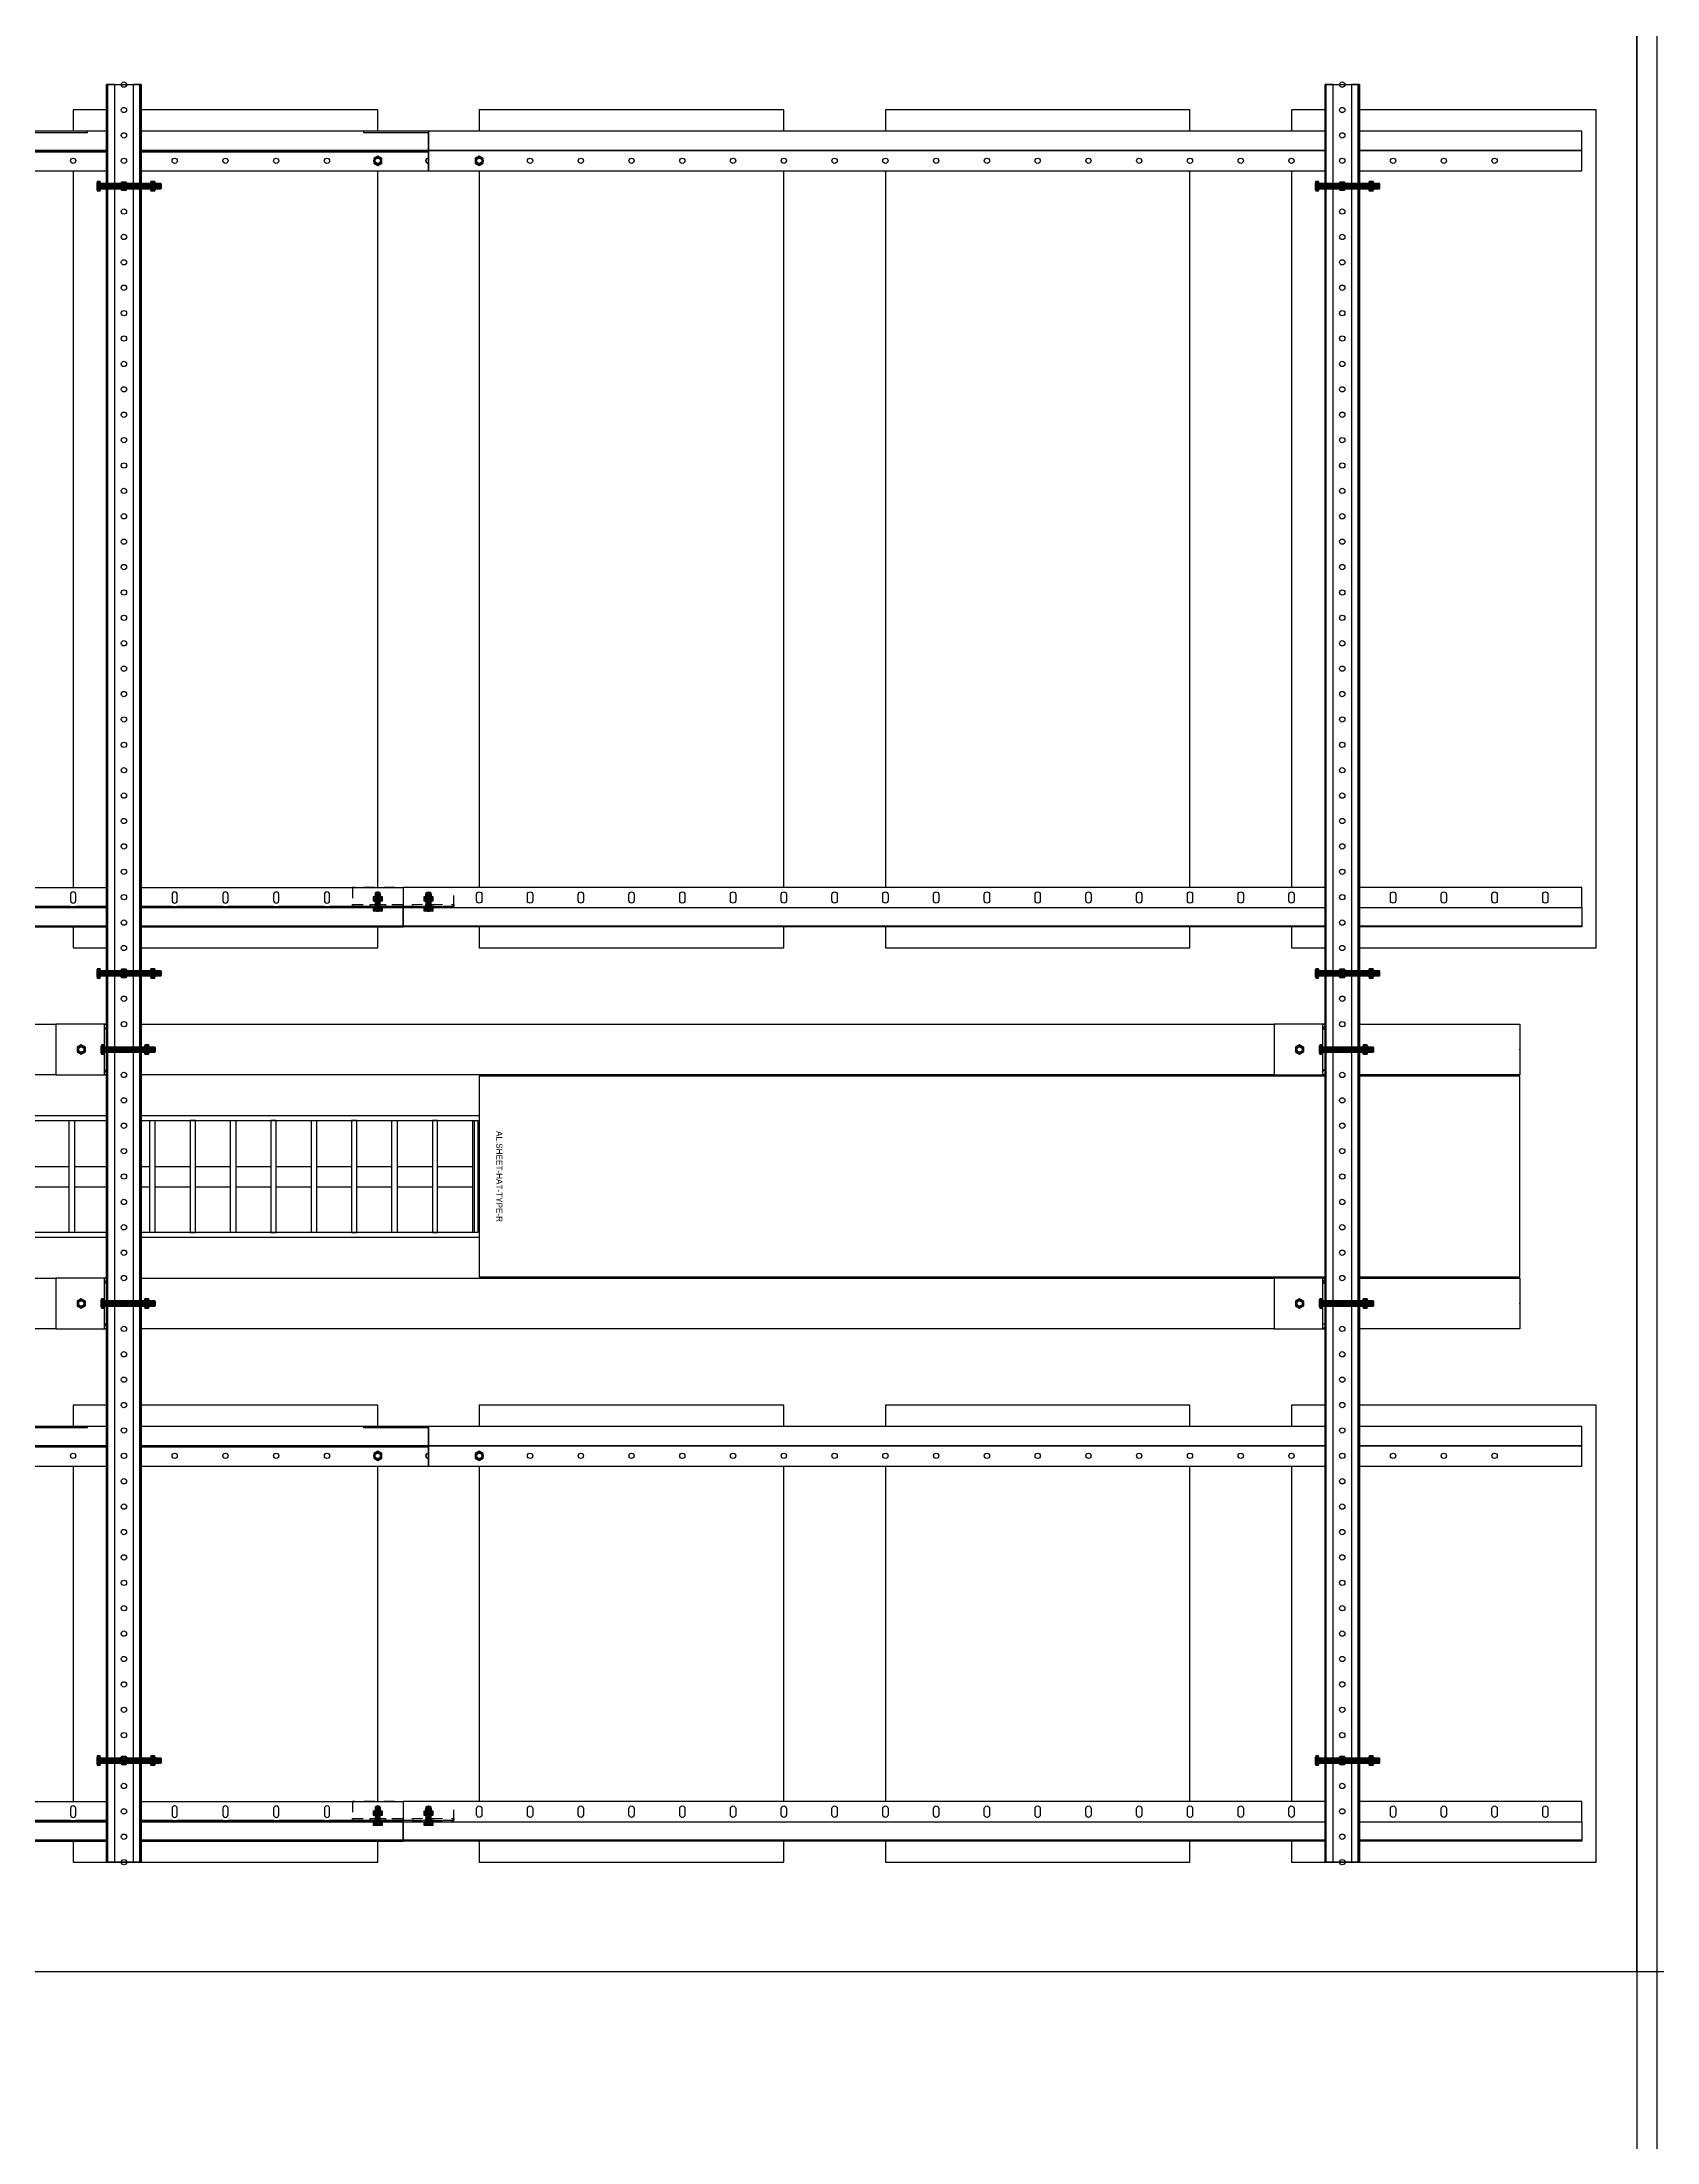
# Model space of a CAD drawing. Header units: millimetres. Extents: x -962357 to -591296, y -223672 to 59420.
# Drawn here: x -786161 to -784570, y -125837 to -123769 of the extents above; entities that cross this region are included whole.
import ezdxf
from ezdxf.enums import TextEntityAlignment as Align

# ---------------------------------------------------------------- set-up
doc = ezdxf.new("R2010")
doc.units = ezdxf.units.MM
doc.linetypes.add('TA_HL_003.00000', pattern=[19.5, 10.65, -8.85])
for name, color, linetype in [('000 - H A T C H', 8, 'Continuous'), ('000 - WIPEOUT', 250, 'Continuous'), ('001 - ASCESSORIES', 251, 'Continuous'), ('A04_TUBE SERIES', 2, 'Continuous'), ('A11_ALU.SOLID SHEET', 2, 'Continuous')]:
    doc.layers.add(name, color=color, linetype=linetype)
pattern_1 = [(110, (-0.5, 0), (-0.939693, -0.34202), []), (110, (-0.2012, 0.6409), (-0.939693, -0.34202), [1.25, -0.25, 0, -0.25])]

# ---------------------------------------------------------------- blocks, each defined once
blk = doc.blocks.new('*U4636')
at = {"layer": 'A11_ALU.SOLID SHEET', "color": 0}
blk.add_lwpolyline([(1025, -98.8), (1025, 98.8), (0, 98.8), (0, -98.8)], close=True, dxfattribs=at)
at = {"layer": 'Defpoints', "color": 250}
blk.add_point((0, 0), dxfattribs=at)
blk.add_text('AL.SHEET-HAT-TYPE-R', height=6, rotation=270, dxfattribs=at).set_placement((15, 0), align=Align.BOTTOM_CENTER)
blk = doc.blocks.new('*U4621')
at = {"color": 1}
blk.add_wipeout([(600, -60), (-600, -60), (-600, 60), (600, 60)], dxfattribs=at).dxf.layer = '000 - WIPEOUT'
at = {"layer": '001 - ASCESSORIES', "color": 0}
blk.add_lwpolyline([(600, -60), (-600, -60), (-600, 60), (600, 60)], close=True, dxfattribs=at)
at = {"layer": '001 - ASCESSORIES'}
for points in [[(-593.5, -55), (-598.5, -55), (-598.5, 55), (-593.5, 55)], [(595, -55), (-595, -55), (-595, 55), (595, 55)], [(-558.8, -55), (-553.8, -55), (-553.8, 55), (-558.8, 55)], [(-514, -55), (-519, -55), (-519, 55), (-514, 55)], [(-479.3, -55), (-474.3, -55), (-474.3, 55), (-479.3, 55)], [(-434.6, -55), (-439.6, -55), (-439.6, 55), (-434.6, 55)], [(-399.8, -55), (-394.8, -55), (-394.8, 55), (-399.8, 55)], [(-355.1, -55), (-360.1, -55), (-360.1, 55), (-355.1, 55)], [(-320.4, -55), (-315.4, -55), (-315.4, 55), (-320.4, 55)], [(-275.6, -55), (-280.6, -55), (-280.6, 55), (-275.6, 55)], [(-240.9, -55), (-235.9, -55), (-235.9, 55), (-240.9, 55)], [(-196.2, -55), (-201.2, -55), (-201.2, 55), (-196.2, 55)], [(-161.4, -55), (-156.4, -55), (-156.4, 55), (-161.4, 55)], [(-116.7, -55), (-121.7, -55), (-121.7, 55), (-116.7, 55)], [(-82, -55), (-77, -55), (-77, 55), (-82, 55)], [(-37.2, -55), (-42.2, -55), (-42.2, 55), (-37.2, 55)], [(-2.5, -55), (2.5, -55), (2.5, 55), (-2.5, 55)], [(42.2, -55), (37.2, -55), (37.2, 55), (42.2, 55)], [(77, -55), (82, -55), (82, 55), (77, 55)], [(121.7, -55), (116.7, -55), (116.7, 55), (121.7, 55)], [(156.4, -55), (161.4, -55), (161.4, 55), (156.4, 55)], [(201.2, -55), (196.2, -55), (196.2, 55), (201.2, 55)], [(235.9, -55), (240.9, -55), (240.9, 55), (235.9, 55)], [(280.6, -55), (275.6, -55), (275.6, 55), (280.6, 55)], [(315.4, -55), (320.4, -55), (320.4, 55), (315.4, 55)], [(360.1, -55), (355.1, -55), (355.1, 55), (360.1, 55)], [(394.8, -55), (399.8, -55), (399.8, 55), (394.8, 55)], [(439.6, -55), (434.6, -55), (434.6, 55), (439.6, 55)], [(474.3, -55), (479.3, -55), (479.3, 55), (474.3, 55)], [(519, -55), (514, -55), (514, 55), (519, 55)], [(553.8, -55), (558.8, -55), (558.8, 55), (553.8, 55)], [(598.5, -55), (593.5, -55), (593.5, 55), (598.5, 55)]]:
    blk.add_lwpolyline(points, close=True, dxfattribs=at)
for points in [[(-593.5, 10), (-558.8, 10)], [(-553.8, 10), (-519, 10)], [(-514, 10), (-479.3, 10)], [(-474.3, 10), (-439.6, 10)], [(-434.6, 10), (-399.8, 10)], [(-394.8, 10), (-360.1, 10)], [(-355.1, 10), (-320.4, 10)], [(-315.4, 10), (-280.6, 10)], [(-275.6, 10), (-240.9, 10)], [(-235.9, 10), (-201.2, 10)], [(-196.2, 10), (-161.4, 10)], [(-156.4, 10), (-121.7, 10)], [(-116.7, 10), (-82, 10)], [(-77, 10), (-42.2, 10)], [(-37.2, 10), (-2.5, 10)], [(2.5, 10), (37.2, 10)], [(42.2, 10), (77, 10)], [(82, 10), (116.7, 10)], [(121.7, 10), (156.4, 10)], [(161.4, 10), (196.2, 10)], [(201.2, 10), (235.9, 10)], [(240.9, 10), (275.6, 10)], [(280.6, 10), (315.4, 10)], [(320.4, 10), (355.1, 10)], [(360.1, 10), (394.8, 10)], [(399.8, 10), (434.6, 10)], [(439.6, 10), (474.3, 10)], [(479.3, 10), (514, 10)], [(519, 10), (553.8, 10)], [(558.8, 10), (593.5, 10)], [(-593.5, -10), (-558.8, -10)], [(-553.8, -10), (-519, -10)], [(-514, -10), (-479.3, -10)], [(-474.3, -10), (-439.6, -10)], [(-434.6, -10), (-399.8, -10)], [(-394.8, -10), (-360.1, -10)], [(-355.1, -10), (-320.4, -10)], [(-315.4, -10), (-280.6, -10)], [(-275.6, -10), (-240.9, -10)], [(-235.9, -10), (-201.2, -10)], [(-196.2, -10), (-161.4, -10)], [(-156.4, -10), (-121.7, -10)], [(-116.7, -10), (-82, -10)], [(-77, -10), (-42.2, -10)], [(-37.2, -10), (-2.5, -10)], [(2.5, -10), (37.2, -10)], [(42.2, -10), (77, -10)], [(82, -10), (116.7, -10)], [(121.7, -10), (156.4, -10)], [(161.4, -10), (196.2, -10)], [(201.2, -10), (235.9, -10)], [(240.9, -10), (275.6, -10)], [(280.6, -10), (315.4, -10)], [(320.4, -10), (355.1, -10)], [(360.1, -10), (394.8, -10)], [(399.8, -10), (434.6, -10)], [(439.6, -10), (474.3, -10)], [(479.3, -10), (514, -10)], [(519, -10), (553.8, -10)], [(558.8, -10), (593.5, -10)]]:
    blk.add_lwpolyline(points, dxfattribs=at)
blk = doc.blocks.new('*U4637')
blk.add_attdef('EXTR.OVL-LENGTH_', (-25, -59.1), '', height=5)
blk.add_wipeout([(-25, 0), (25, 0), (25, 7015), (-25, 7015)]).dxf.layer = '000 - WIPEOUT'
blk.add_point((0, 0))
at = {"layer": 'A04_TUBE SERIES', "color": 0}
blk.add_lwpolyline([(-25, 0), (25, 0), (25, 7015), (-25, 7015)], close=True, dxfattribs=at)
blk = doc.blocks.new('*U4873')
at = {"color": 3}
for points in [[(-225, -2050), (225, -2050), (225, -2350), (-225, -2350)], [(-225, -2450), (225, -2450), (225, -2750), (-225, -2750)], [(-225, -2850), (225, -2850), (225, -3150), (-225, -3150)], [(-225, -3250), (225, -3250), (225, -3550), (-225, -3550)]]:
    blk.add_wipeout(points, dxfattribs=at).dxf.layer = '000 - WIPEOUT'
at = {"layer": 'A11_ALU.SOLID SHEET', "color": 0, "linetype": 'ByBlock'}
for points in [[(-225, -2350), (225, -2350), (225, -2050), (-225, -2050)], [(-225, -2750), (225, -2750), (225, -2450), (-225, -2450)], [(-225, -3150), (225, -3150), (225, -2850), (-225, -2850)], [(-225, -3550), (225, -3550), (225, -3250), (-225, -3250)]]:
    blk.add_lwpolyline(points, close=True, dxfattribs=at)
blk = doc.blocks.new('*U4875')
at = {"color": 3}
for points in [[(-412.5, -850), (412.5, -850), (412.5, -1150), (-412.5, -1150)], [(-412.5, -1250), (412.5, -1250), (412.5, -1550), (-412.5, -1550)], [(-412.5, -1650), (412.5, -1650), (412.5, -1950), (-412.5, -1950)], [(-412.5, -2050), (412.5, -2050), (412.5, -2350), (-412.5, -2350)]]:
    blk.add_wipeout(points, dxfattribs=at).dxf.layer = '000 - WIPEOUT'
at = {"layer": 'A11_ALU.SOLID SHEET', "color": 0, "linetype": 'ByBlock'}
for points in [[(-412.5, -1150), (412.5, -1150), (412.5, -850), (-412.5, -850)], [(-412.5, -1550), (412.5, -1550), (412.5, -1250), (-412.5, -1250)], [(-412.5, -1950), (412.5, -1950), (412.5, -1650), (-412.5, -1650)], [(-412.5, -2350), (412.5, -2350), (412.5, -2050), (-412.5, -2050)]]:
    blk.add_lwpolyline(points, close=True, dxfattribs=at)
blk = doc.blocks.new('000 - ASSCESSORIES_FAMELINE_GALV.BRACKET_FITTING_Z-PROFILE_HR-02AA_TOP_VIEW')
blk.add_wipeout([(-1200, 39), (1200, 39), (1200, 0), (-1200, 0)]).dxf.layer = '000 - WIPEOUT'
at = {"layer": '001 - ASCESSORIES', "linetype": 'Continuous'}
for p, q in [((-1200, 39), (1200, 39)), ((-1200, 0), (1200, 0))]:
    blk.add_line(p, q, dxfattribs=at)
at = {"layer": '001 - ASCESSORIES', "color": 1, "linetype": 'ByBlock'}
for p, q in [((872.4, 20.2), (872.4, 19)), ((922.4, 20.2), (922.4, 19)), ((972.4, 20.2), (972.4, 19)), ((1022.4, 20.2), (1022.4, 19)), ((1072.4, 20.2), (1072.4, 19)), ((1122.4, 20.2), (1122.4, 19)), ((1172.4, 20.2), (1172.4, 19))]:
    blk.add_line(p, q, dxfattribs=at)
at = {"layer": '001 - ASCESSORIES', "color": 0, "linetype": 'ByBlock'}
blk.add_lwpolyline([(-1200, 39), (1200, 39), (1200, 19), (-1200, 19)], close=True, dxfattribs=at)
at = {"layer": '001 - ASCESSORIES'}
for points in [[(877.6, 26), (877.6, 32, 1), (872.4, 32), (872.4, 26, 1)], [(927.6, 26), (927.6, 32, 1), (922.4, 32), (922.4, 26, 1)], [(977.6, 26), (977.6, 32, 1), (972.4, 32), (972.4, 26, 1)], [(1027.6, 26), (1027.6, 32, 1), (1022.4, 32), (1022.4, 26, 1)], [(1077.6, 26), (1077.6, 32, 1), (1072.4, 32), (1072.4, 26, 1)], [(1127.6, 26), (1127.6, 32, 1), (1122.4, 32), (1122.4, 26, 1)], [(1177.6, 26), (1177.6, 32, 1), (1172.4, 32), (1172.4, 26, 1)]]:
    blk.add_lwpolyline(points, format="xyb", close=True, dxfattribs=at)
blk.add_lwpolyline([(-1200, 19), (1200, 19), (1200, 0), (-1200, 0)], close=True, dxfattribs=at)
at = {"layer": '001 - ASCESSORIES', "color": 2}
blk.add_lwpolyline([(-1200, 1.2), (1200, 1.2), (1200, 0), (-1200, 0)], close=True, dxfattribs=at)
at = {"layer": '001 - ASCESSORIES', "color": 1, "linetype": 'ByBlock'}
for points in [[(872.4, 20.2), (827.6, 20.2), (827.6, 19), (872.4, 19)], [(872.4, 20.2), (877.6, 20.2), (877.6, 19), (872.4, 19)], [(922.4, 20.2), (877.6, 20.2), (877.6, 19), (922.4, 19)], [(922.4, 20.2), (927.6, 20.2), (927.6, 19), (922.4, 19)], [(972.4, 20.2), (927.6, 20.2), (927.6, 19), (972.4, 19)], [(972.4, 20.2), (977.6, 20.2), (977.6, 19), (972.4, 19)], [(1022.4, 20.2), (977.6, 20.2), (977.6, 19), (1022.4, 19)], [(1022.4, 20.2), (1027.6, 20.2), (1027.6, 19), (1022.4, 19)], [(1072.4, 20.2), (1027.6, 20.2), (1027.6, 19), (1072.4, 19)], [(1072.4, 20.2), (1077.6, 20.2), (1077.6, 19), (1072.4, 19)], [(1122.4, 20.2), (1077.6, 20.2), (1077.6, 19), (1122.4, 19)], [(1122.4, 20.2), (1127.6, 20.2), (1127.6, 19), (1122.4, 19)], [(1172.4, 20.2), (1127.6, 20.2), (1127.6, 19), (1172.4, 19)], [(1172.4, 20.2), (1177.6, 20.2), (1177.6, 19), (1172.4, 19)], [(1200, 20.2), (1177.6, 20.2), (1177.6, 19), (1200, 19)]]:
    blk.add_lwpolyline(points, close=True, dxfattribs=at)
blk = doc.blocks.new('000 - ASSCESSORIES_FAMELINE_GALV._SPICE-FOR_HR-02A_TOP_VIEW')
at = {"layer": '001 - ASCESSORIES', "color": 0, "linetype": 'ByBlock'}
blk.add_lwpolyline([(-50, 0), (50, 0), (50, 18.8), (-50, 18.8)], close=True, dxfattribs=at)
at = {"layer": '001 - ASCESSORIES', "linetype": 'ByBlock'}
blk.add_lwpolyline([(-50, 2), (50, 2), (50, 0), (-50, 0)], close=True, dxfattribs=at)
at = {"layer": '001 - ASCESSORIES', "color": 1}
for points in [[(-32.6, 2), (-17.4, 2), (-17.4, 0), (-32.6, 0)], [(22.4, 2), (27.6, 2), (27.6, 0), (22.4, 0)]]:
    blk.add_lwpolyline(points, close=True, dxfattribs=at)
blk = doc.blocks.new('*U4662')
at = {"color": 1}
for p, q in [((-3.5, 4.5), (3.5, 4.5)), ((-3.5, 0), (3.5, 0))]:
    blk.add_line(p, q, dxfattribs=at)
at = {"color": 0}
for points in [[(-2.3, 4.2, 0.249893), (-4.6, 4.2), (-4.6, 0.3, 0.249893), (-2.3, 0.3)], [(2.3, 4.2, 0.062422), (0, 4.5, 0.062422), (-2.3, 4.2), (-2.3, 0.3, 0.061692), (0, 0, 0.061692), (2.3, 0.3)], [(4.6, 4.2, 0.249893), (2.3, 4.2), (2.3, 0.3, 0.249893), (4.6, 0.3)]]:
    blk.add_lwpolyline(points, format="xyb", close=True, dxfattribs=at)
blk = doc.blocks.new('*U4707')
at = {"layer": '000 - H A T C H'}
h = blk.add_hatch(color=250, dxfattribs=at)
h.dxf.hatch_style = 1
edge = h.paths.add_edge_path()
edge.add_line((0.3, 4.6), (4.2, 4.6))
edge.add_arc((2, 3.5), 2.45, 0, 28.0609, ccw=False)
edge.add_line((4.5, 3.5), (4.5, 0))
edge.add_arc((-4.9, 0), 9.36, -0.0239, 0.0239, ccw=False)
edge.add_line((4.5, 0), (4.5, 0))
edge.add_arc((-4.9, 0), 9.36, -0.0239, 0.0239, ccw=False)
edge.add_line((4.5, 0), (4.5, -3.5))
edge.add_arc((2, -3.5), 2.45, -28.0609, 0, ccw=False)
edge.add_line((4.2, -4.6), (0.3, -4.6))
edge.add_arc((2.5, -3.5), 2.45, 180, 208.0609, ccw=False)
edge.add_line((0, -3.5), (0, 3.5))
edge.add_arc((2.5, 3.5), 2.45, 151.9391, 180, ccw=False)
at = {"layer": '001 - ASCESSORIES', "color": 0, "rotation": 270}
blk.add_blockref('*U4662', (0, 0), dxfattribs=at)
blk = doc.blocks.new('*U4682')
at = {"color": 1}
for p, q in [((-3.5, 3.5), (3.5, 3.5)), ((-3.5, 0), (3.5, 0))]:
    blk.add_line(p, q, dxfattribs=at)
at = {"color": 0}
for points in [[(-2.3, 3.2, 0.249855), (-4.6, 3.2), (-4.6, 0.3, 0.249855), (-2.3, 0.3)], [(2.3, 3.2, 0.062432), (0, 3.5, 0.062432), (-2.3, 3.2), (-2.3, 0.3, 0.061701), (0, 0, 0.061701), (2.3, 0.3)], [(4.6, 3.2, 0.249855), (2.3, 3.2), (2.3, 0.3, 0.249855), (4.6, 0.3)]]:
    blk.add_lwpolyline(points, format="xyb", close=True, dxfattribs=at)
blk = doc.blocks.new('*U4688')
at = {"layer": '000 - H A T C H'}
h = blk.add_hatch(dxfattribs=at)
h.set_pattern_fill('ANSI35', color=8, scale=4, angle=65)
h.set_pattern_definition(pattern_1)
h.paths.add_polyline_path([(0, -2.5), (14.5, -2.5), (14.5, 2.5), (0, 2.5)])
at = {"color": 8}
blk.add_line((14.5, -2.5), (14.5, 2.5), dxfattribs=at)
at = {"color": 1}
blk.add_lwpolyline([(14.5, 2.5), (0, 2.5), (0, -2.5), (14.5, -2.5), (15, -2), (15, 2)], close=True, dxfattribs=at)
blk = doc.blocks.new('*U4699')
at = {"layer": '000 - H A T C H'}
h = blk.add_hatch(color=250, dxfattribs=at)
h.dxf.hatch_style = 1
edge = h.paths.add_edge_path()
edge.add_line((-0.3, -4.6), (-3.2, -4.6))
edge.add_arc((-1, -3.5), 2.45, 180, 208.0569, ccw=False)
edge.add_line((-3.5, -3.5), (-3.5, 0))
edge.add_arc((5.9, 0), 9.36, 179.9761, 180.0239, ccw=False)
edge.add_line((-3.5, 0), (-3.5, 0))
edge.add_arc((5.9, 0), 9.36, 179.9761, 180.0239, ccw=False)
edge.add_line((-3.5, 0), (-3.5, 3.5))
edge.add_arc((-1, 3.5), 2.45, 151.9431, 180, ccw=False)
edge.add_line((-3.2, 4.6), (-0.3, 4.6))
edge.add_arc((-2.5, 3.5), 2.45, 360, 388.0569, ccw=False)
edge.add_line((0, 3.5), (0, -3.5))
edge.add_arc((-2.5, -3.5), 2.45, 331.9431, 360, ccw=False)
blk.add_blockref('*U4688', (0, 0))
at = {"layer": '001 - ASCESSORIES', "rotation": 90}
blk.add_blockref('*U4682', (0, 0), dxfattribs=at)
blk = doc.blocks.new('*U4896')
at = {"linetype": 'ByBlock'}
blk.add_wipeout([(-3561, 0), (-2400, 0), (-2400, 39), (-3561, 39)], dxfattribs=at).dxf.layer = '001 - ASCESSORIES'
at = {"color": 1, "linetype": 'ByBlock'}
for points in [[(-3527.6, 7), (-3527.6, 13, -1), (-3522.4, 13), (-3522.4, 7, -1)], [(-3477.6, 7), (-3477.6, 13, -1), (-3472.4, 13), (-3472.4, 7, -1)], [(-3427.6, 7), (-3427.6, 13, -1), (-3422.4, 13), (-3422.4, 7, -1)], [(-3377.6, 7), (-3377.6, 13, -1), (-3372.4, 13), (-3372.4, 7, -1)], [(-3327.6, 7), (-3327.6, 13, -1), (-3322.4, 13), (-3322.4, 7, -1)], [(-3277.6, 7), (-3277.6, 13, -1), (-3272.4, 13), (-3272.4, 7, -1)], [(-3227.6, 7), (-3227.6, 13, -1), (-3222.4, 13), (-3222.4, 7, -1)], [(-3177.6, 7), (-3177.6, 13, -1), (-3172.4, 13), (-3172.4, 7, -1)], [(-3127.6, 7), (-3127.6, 13, -1), (-3122.4, 13), (-3122.4, 7, -1)], [(-3077.6, 7), (-3077.6, 13, -1), (-3072.4, 13), (-3072.4, 7, -1)], [(-3027.6, 7), (-3027.6, 13, -1), (-3022.4, 13), (-3022.4, 7, -1)], [(-2977.6, 7), (-2977.6, 13, -1), (-2972.4, 13), (-2972.4, 7, -1)], [(-2927.6, 7), (-2927.6, 13, -1), (-2922.4, 13), (-2922.4, 7, -1)], [(-2877.6, 7), (-2877.6, 13, -1), (-2872.4, 13), (-2872.4, 7, -1)], [(-2827.6, 7), (-2827.6, 13, -1), (-2822.4, 13), (-2822.4, 7, -1)], [(-2777.6, 7), (-2777.6, 13, -1), (-2772.4, 13), (-2772.4, 7, -1)], [(-2727.6, 7), (-2727.6, 13, -1), (-2722.4, 13), (-2722.4, 7, -1)], [(-2677.6, 7), (-2677.6, 13, -1), (-2672.4, 13), (-2672.4, 7, -1)], [(-2627.6, 7), (-2627.6, 13, -1), (-2622.4, 13), (-2622.4, 7, -1)], [(-2577.6, 7), (-2577.6, 13, -1), (-2572.4, 13), (-2572.4, 7, -1)], [(-2527.6, 7), (-2527.6, 13, -1), (-2522.4, 13), (-2522.4, 7, -1)], [(-2477.6, 7), (-2477.6, 13, -1), (-2472.4, 13), (-2472.4, 7, -1)], [(-2427.6, 7), (-2427.6, 13, -1), (-2422.4, 13), (-2422.4, 7, -1)]]:
    blk.add_lwpolyline(points, format="xyb", close=True, dxfattribs=at)
at = {"layer": '001 - ASCESSORIES', "rotation": 270}
for name, p in [('*U4699', (-2425, 20)), ('*U4707', (-2425, 13.6))]:
    blk.add_blockref(name, p, dxfattribs=at)
at = {"layer": '001 - ASCESSORIES', "linetype": 'ByBlock', "rotation": 180}
blk.add_blockref('000 - ASSCESSORIES_FAMELINE_GALV.BRACKET_FITTING_Z-PROFILE_HR-02AA_TOP_VIEW', (-1200, 39), dxfattribs=at)
at = {"color": 1, "linetype": 'ByBlock'}
blk.add_lwpolyline([(-2400, 20), (-3561, 20), (-3561, 39), (-2400, 39)], close=True, dxfattribs=at)
at = {"layer": '001 - ASCESSORIES'}
blk.add_lwpolyline([(-3561, 39), (-2400, 39), (-2400, 37.8), (-3561, 37.8)], close=True, dxfattribs=at)
at = {"layer": '001 - ASCESSORIES', "color": 1, "linetype": 'ByBlock'}
blk.add_lwpolyline([(-3561, 0), (-2400, 0), (-2400, 20), (-3561, 20)], close=True, dxfattribs=at)
at = {"layer": '001 - ASCESSORIES', "rotation": 270}
for name, p in [('*U4699', (-2375, 20)), ('*U4707', (-2375, 13.6))]:
    blk.add_blockref(name, p, dxfattribs=at)
at = {"layer": '001 - ASCESSORIES', "linetype": 'TA_HL_003.00000', "rotation": 180}
blk.add_blockref('000 - ASSCESSORIES_FAMELINE_GALV._SPICE-FOR_HR-02A_TOP_VIEW', (-2400, 18.8), dxfattribs=at)
blk = doc.blocks.new('000 - ASSCESSORIES_FAMELINE_GALV.BRACKET_FITTING_Z-PROFILE_HR-02B_TOP_VIEW')
blk.add_wipeout([(-1200, 39), (1200, 39), (1200, 0), (-1200, 0)]).dxf.layer = '000 - WIPEOUT'
at = {"layer": '001 - ASCESSORIES', "linetype": 'ByBlock'}
blk.add_line((1200, 20.2), (-1200, 20.2), dxfattribs=at)
at = {"layer": '001 - ASCESSORIES'}
blk.add_line((1200, 19), (-1200, 19), dxfattribs=at)
at = {"layer": '001 - ASCESSORIES', "color": 0}
blk.add_lwpolyline([(-1200, 39), (-1200, 19), (1200, 19), (1200, 39)], close=True, dxfattribs=at)
at = {"layer": '001 - ASCESSORIES'}
blk.add_lwpolyline([(-1200, 19), (-1200, 0), (1200, 0), (1200, 19)], close=True, dxfattribs=at)
at = {"layer": '001 - ASCESSORIES', "color": 2}
for points in [[(-1200, 1.2), (-1200, 0), (-1135.9, 0), (-1135.9, 1.2)], [(-864.1, 1.2), (-864.1, 0), (-735.9, 0), (-735.9, 1.2)]]:
    blk.add_lwpolyline(points, close=True, dxfattribs=at)
at = {"layer": '001 - ASCESSORIES'}
for centre in [(-1150, 29), (-1100, 29), (-1050, 29), (-1000, 29), (-950, 29), (-900, 29), (-850, 29)]:
    blk.add_circle(centre, 2.6, dxfattribs=at)
blk.add_arc((-1200, 29), 2.6, 270, 90, dxfattribs=at)
blk = doc.blocks.new('000 - ASSCESSORIES_FAMELINE_GALV._SPICE-FOR_HR-02B_TOP_VIEW')
at = {"layer": '001 - ASCESSORIES', "linetype": 'ByBlock'}
blk.add_lwpolyline([(-75, 6.8), (75, 6.8), (75, 8.8), (-75, 8.8)], close=True, dxfattribs=at)
at = {"layer": '001 - ASCESSORIES', "color": 0, "linetype": 'ByBlock'}
blk.add_lwpolyline([(-75, 8.8), (75, 8.8), (75, -10), (-75, -10)], close=True, dxfattribs=at)
at = {"layer": '001 - ASCESSORIES', "color": 1}
for points in [[(-57.6, 6.8), (-42.4, 6.8), (-42.4, 8.8), (-57.6, 8.8)], [(-2.6, 6.8), (2.6, 6.8), (2.6, 8.8), (-2.6, 8.8)], [(47.4, 6.8), (52.6, 6.8), (52.6, 8.8), (47.4, 8.8)]]:
    blk.add_lwpolyline(points, close=True, dxfattribs=at)
blk.add_lwpolyline([(-55, -2.6), (-45, -2.6, 1), (-45, 2.6), (-55, 2.6, 1)], format="xyb", close=True, dxfattribs=at)
at = {"layer": '001 - ASCESSORIES'}
for centre in [(0, 0), (50, 0)]:
    blk.add_circle(centre, 2.6, dxfattribs=at)
blk = doc.blocks.new('*U4659')
at = {"layer": '001 - ASCESSORIES', "color": 0, "linetype": 'ByBlock'}
blk.add_blockref('000 - ASSCESSORIES_FAMELINE_GALV._SPICE-FOR_HR-02B_TOP_VIEW', (0, 0), dxfattribs=at)
blk = doc.blocks.new('*U4663')
at = {"layer": '001 - ASCESSORIES', "color": 0}
blk.add_lwpolyline([(4.6, 0), (2.3, 4), (-2.3, 4), (-4.6, 0), (-2.3, -4), (2.3, -4)], close=True, dxfattribs=at)
at = {"layer": '001 - ASCESSORIES', "color": 8}
blk.add_circle((0, 0), 3.85, dxfattribs=at)
at = {"layer": '001 - ASCESSORIES', "color": 0}
blk.add_circle((0, 0), 2.6, dxfattribs=at)
blk = doc.blocks.new('*U4664')
at = {"layer": '000 - H A T C H'}
h = blk.add_hatch(color=250, dxfattribs=at)
h.dxf.hatch_style = 1
h.paths.add_polyline_path([(4, -2.3), (4, 2.3), (0, 4.6), (-4, 2.3), (-4, -2.3), (0, -4.6)])
h.paths.add_polyline_path([(0, -2.6, -1), (0, 2.6, -1)], flags=16)
at = {"layer": '001 - ASCESSORIES', "color": 0, "rotation": 270}
blk.add_blockref('*U4663', (0, 0), dxfattribs=at)
blk = doc.blocks.new('*U4897')
for p in [(-2450, -10), (-2350, -10)]:
    blk.add_blockref('*U4699', p)
at = {"layer": '001 - ASCESSORIES', "linetype": 'TA_HL_003.00000', "rotation": 180}
blk.add_blockref('*U4659', (-2400, -10), dxfattribs=at)
at = {"layer": '001 - ASCESSORIES', "color": 0, "linetype": 'ByBlock'}
blk.add_blockref('000 - ASSCESSORIES_FAMELINE_GALV.BRACKET_FITTING_Z-PROFILE_HR-02B_TOP_VIEW', (-1200, -39), dxfattribs=at)
at = {"layer": '001 - ASCESSORIES', "color": 1, "linetype": 'ByBlock'}
blk.add_circle((-2400, -10), 2.6, dxfattribs=at)
at = {"layer": '001 - ASCESSORIES'}
blk.add_blockref('*U4664', (-2350, -10), dxfattribs=at)
at = {"linetype": 'ByBlock'}
blk.add_wipeout([(-3536, -39), (-2400, -39), (-2400, 0), (-3536, 0)], dxfattribs=at).dxf.layer = '000 - WIPEOUT'
at = {"layer": '001 - ASCESSORIES', "color": 1, "linetype": 'ByBlock'}
blk.add_lwpolyline([(-2400, 0), (-3536, 0), (-3536, -20), (-2400, -20)], close=True, dxfattribs=at)
at = {"layer": '001 - ASCESSORIES', "linetype": 'ByBlock'}
blk.add_lwpolyline([(-2400, -20), (-3536, -20), (-3536, -39), (-2400, -39)], close=True, dxfattribs=at)
at = {"layer": '001 - ASCESSORIES', "color": 1, "linetype": 'ByBlock'}
for centre in [(-3450, -10), (-3400, -10), (-3350, -10), (-3300, -10), (-3250, -10), (-3200, -10), (-3150, -10), (-3100, -10), (-3050, -10), (-3000, -10), (-2950, -10), (-2900, -10), (-2850, -10), (-2800, -10), (-2750, -10), (-2700, -10), (-2650, -10), (-2600, -10), (-2550, -10), (-2500, -10), (-2450, -10)]:
    blk.add_circle(centre, 2.6, dxfattribs=at)
at = {"layer": '001 - ASCESSORIES'}
blk.add_blockref('*U4664', (-2450, -10), dxfattribs=at)
blk = doc.blocks.new('*U4901')
at = {"linetype": 'ByBlock'}
blk.add_wipeout([(-3561, 0), (-2400, 0), (-2400, 39), (-3561, 39)], dxfattribs=at).dxf.layer = '001 - ASCESSORIES'
at = {"color": 1, "linetype": 'ByBlock'}
for points in [[(-3527.6, 7), (-3527.6, 13, -1), (-3522.4, 13), (-3522.4, 7, -1)], [(-3477.6, 7), (-3477.6, 13, -1), (-3472.4, 13), (-3472.4, 7, -1)], [(-3427.6, 7), (-3427.6, 13, -1), (-3422.4, 13), (-3422.4, 7, -1)], [(-3377.6, 7), (-3377.6, 13, -1), (-3372.4, 13), (-3372.4, 7, -1)], [(-3327.6, 7), (-3327.6, 13, -1), (-3322.4, 13), (-3322.4, 7, -1)], [(-3277.6, 7), (-3277.6, 13, -1), (-3272.4, 13), (-3272.4, 7, -1)], [(-3227.6, 7), (-3227.6, 13, -1), (-3222.4, 13), (-3222.4, 7, -1)], [(-3177.6, 7), (-3177.6, 13, -1), (-3172.4, 13), (-3172.4, 7, -1)], [(-3127.6, 7), (-3127.6, 13, -1), (-3122.4, 13), (-3122.4, 7, -1)], [(-3077.6, 7), (-3077.6, 13, -1), (-3072.4, 13), (-3072.4, 7, -1)], [(-3027.6, 7), (-3027.6, 13, -1), (-3022.4, 13), (-3022.4, 7, -1)], [(-2977.6, 7), (-2977.6, 13, -1), (-2972.4, 13), (-2972.4, 7, -1)], [(-2927.6, 7), (-2927.6, 13, -1), (-2922.4, 13), (-2922.4, 7, -1)], [(-2877.6, 7), (-2877.6, 13, -1), (-2872.4, 13), (-2872.4, 7, -1)], [(-2827.6, 7), (-2827.6, 13, -1), (-2822.4, 13), (-2822.4, 7, -1)], [(-2777.6, 7), (-2777.6, 13, -1), (-2772.4, 13), (-2772.4, 7, -1)], [(-2727.6, 7), (-2727.6, 13, -1), (-2722.4, 13), (-2722.4, 7, -1)], [(-2677.6, 7), (-2677.6, 13, -1), (-2672.4, 13), (-2672.4, 7, -1)], [(-2627.6, 7), (-2627.6, 13, -1), (-2622.4, 13), (-2622.4, 7, -1)], [(-2577.6, 7), (-2577.6, 13, -1), (-2572.4, 13), (-2572.4, 7, -1)], [(-2527.6, 7), (-2527.6, 13, -1), (-2522.4, 13), (-2522.4, 7, -1)], [(-2477.6, 7), (-2477.6, 13, -1), (-2472.4, 13), (-2472.4, 7, -1)], [(-2427.6, 7), (-2427.6, 13, -1), (-2422.4, 13), (-2422.4, 7, -1)]]:
    blk.add_lwpolyline(points, format="xyb", close=True, dxfattribs=at)
at = {"layer": '001 - ASCESSORIES', "rotation": 270}
for name, p in [('*U4699', (-2425, 20)), ('*U4707', (-2425, 13.6))]:
    blk.add_blockref(name, p, dxfattribs=at)
at = {"layer": '001 - ASCESSORIES', "linetype": 'ByBlock', "rotation": 180}
blk.add_blockref('000 - ASSCESSORIES_FAMELINE_GALV.BRACKET_FITTING_Z-PROFILE_HR-02AA_TOP_VIEW', (-1200, 39), dxfattribs=at)
at = {"color": 1, "linetype": 'ByBlock'}
blk.add_lwpolyline([(-2400, 20), (-3561, 20), (-3561, 39), (-2400, 39)], close=True, dxfattribs=at)
at = {"layer": '001 - ASCESSORIES'}
blk.add_lwpolyline([(-3561, 39), (-2400, 39), (-2400, 37.8), (-3561, 37.8)], close=True, dxfattribs=at)
at = {"layer": '001 - ASCESSORIES', "color": 1, "linetype": 'ByBlock'}
blk.add_lwpolyline([(-3561, 0), (-2400, 0), (-2400, 20), (-3561, 20)], close=True, dxfattribs=at)
at = {"layer": '001 - ASCESSORIES', "rotation": 270}
for name, p in [('*U4699', (-2375, 20)), ('*U4707', (-2375, 13.6))]:
    blk.add_blockref(name, p, dxfattribs=at)
at = {"layer": '001 - ASCESSORIES', "linetype": 'TA_HL_003.00000', "rotation": 180}
blk.add_blockref('000 - ASSCESSORIES_FAMELINE_GALV._SPICE-FOR_HR-02A_TOP_VIEW', (-2400, 18.8), dxfattribs=at)
blk = doc.blocks.new('*U4902')
for p in [(-2450, -10), (-2350, -10)]:
    blk.add_blockref('*U4699', p)
at = {"layer": '001 - ASCESSORIES', "linetype": 'TA_HL_003.00000', "rotation": 180}
blk.add_blockref('*U4659', (-2400, -10), dxfattribs=at)
at = {"layer": '001 - ASCESSORIES', "color": 0, "linetype": 'ByBlock'}
blk.add_blockref('000 - ASSCESSORIES_FAMELINE_GALV.BRACKET_FITTING_Z-PROFILE_HR-02B_TOP_VIEW', (-1200, -39), dxfattribs=at)
at = {"layer": '001 - ASCESSORIES', "color": 1, "linetype": 'ByBlock'}
blk.add_circle((-2400, -10), 2.6, dxfattribs=at)
at = {"layer": '001 - ASCESSORIES'}
blk.add_blockref('*U4664', (-2350, -10), dxfattribs=at)
at = {"linetype": 'ByBlock'}
blk.add_wipeout([(-3536, -39), (-2400, -39), (-2400, 0), (-3536, 0)], dxfattribs=at).dxf.layer = '000 - WIPEOUT'
at = {"layer": '001 - ASCESSORIES', "color": 1, "linetype": 'ByBlock'}
blk.add_lwpolyline([(-2400, 0), (-3536, 0), (-3536, -20), (-2400, -20)], close=True, dxfattribs=at)
at = {"layer": '001 - ASCESSORIES', "linetype": 'ByBlock'}
blk.add_lwpolyline([(-2400, -20), (-3536, -20), (-3536, -39), (-2400, -39)], close=True, dxfattribs=at)
at = {"layer": '001 - ASCESSORIES', "color": 1, "linetype": 'ByBlock'}
for centre in [(-3450, -10), (-3400, -10), (-3350, -10), (-3300, -10), (-3250, -10), (-3200, -10), (-3150, -10), (-3100, -10), (-3050, -10), (-3000, -10), (-2950, -10), (-2900, -10), (-2850, -10), (-2800, -10), (-2750, -10), (-2700, -10), (-2650, -10), (-2600, -10), (-2550, -10), (-2500, -10), (-2450, -10)]:
    blk.add_circle(centre, 2.6, dxfattribs=at)
at = {"layer": '001 - ASCESSORIES'}
blk.add_blockref('*U4664', (-2450, -10), dxfattribs=at)
blk = doc.blocks.new('*U4908')
at = {"color": 6}
blk.add_wipeout([(875, -17), (-875, -17), (-875, 17), (875, 17)], dxfattribs=at).dxf.layer = '000 - WIPEOUT'
at = {"layer": '001 - ASCESSORIES', "color": 0, "linetype": 'ByBlock'}
for p, q in [((875, 15.8), (-875, 15.8)), ((875, -15.8), (-875, -15.8))]:
    blk.add_line(p, q, dxfattribs=at)
at = {"layer": '001 - ASCESSORIES', "color": 1}
blk.add_lwpolyline([(875, 17), (875, -17), (-875, -17), (-875, 17)], close=True, dxfattribs=at)
at = {"layer": '001 - ASCESSORIES', "color": 0, "linetype": 'ByBlock'}
for points in [[(-875, 17), (-875, 9), (875, 9), (875, 17)], [(-875, -9), (-875, -17), (875, -17), (875, -9)]]:
    blk.add_lwpolyline(points, close=True, dxfattribs=at)
at = {"layer": '001 - ASCESSORIES', "color": 1, "linetype": 'Continuous'}
for centre in [(-875, 0), (-850, 0), (-825, 0), (-800, 0), (-775, 0), (-750, 0), (-725, 0), (-700, 0), (-675, 0), (-650, 0), (-625, 0), (-600, 0), (-575, 0), (-550, 0), (-525, 0), (-500, 0), (-475, 0), (-450, 0), (-425, 0), (-400, 0), (-375, 0), (-350, 0), (-325, 0), (-300, 0), (-275, 0), (-250, 0), (-225, 0), (-200, 0), (-175, 0), (-150, 0), (-125, 0), (-100, 0), (-75, 0), (-50, 0), (-25, 0), (0, 0), (25, 0), (50, 0), (75, 0), (100, 0), (125, 0), (150, 0), (175, 0), (200, 0), (225, 0), (250, 0), (275, 0), (300, 0), (325, 0), (350, 0), (375, 0), (400, 0), (425, 0), (450, 0), (475, 0), (500, 0), (525, 0), (550, 0), (575, 0), (600, 0), (625, 0), (650, 0), (675, 0), (700, 0), (725, 0), (750, 0), (775, 0), (800, 0), (825, 0), (850, 0), (875, 0)]:
    blk.add_circle(centre, 2.6, dxfattribs=at)
blk = doc.blocks.new('*U4696')
at = {"layer": '000 - H A T C H'}
h = blk.add_hatch(dxfattribs=at)
h.set_pattern_fill('ANSI35', color=8, scale=4, angle=65)
h.set_pattern_definition(pattern_1)
h.paths.add_polyline_path([(0, -2.5), (59.5, -2.5), (59.5, 2.5), (0, 2.5)])
at = {"color": 8}
blk.add_line((59.5, -2.5), (59.5, 2.5), dxfattribs=at)
at = {"color": 1}
blk.add_lwpolyline([(59.5, 2.5), (0, 2.5), (0, -2.5), (59.5, -2.5), (60, -2), (60, 2)], close=True, dxfattribs=at)
blk = doc.blocks.new('*U4748')
at = {"layer": '000 - H A T C H'}
h = blk.add_hatch(color=250, dxfattribs=at)
h.dxf.hatch_style = 1
edge = h.paths.add_edge_path()
edge.add_line((-0.3, -4.6), (-3.2, -4.6))
edge.add_arc((-1, -3.5), 2.45, 180, 208.0569, ccw=False)
edge.add_line((-3.5, -3.5), (-3.5, 0))
edge.add_arc((5.9, 0), 9.36, 179.9761, 180.0239, ccw=False)
edge.add_line((-3.5, 0), (-3.5, 0))
edge.add_arc((5.9, 0), 9.36, 179.9761, 180.0239, ccw=False)
edge.add_line((-3.5, 0), (-3.5, 3.5))
edge.add_arc((-1, 3.5), 2.45, 151.9431, 180, ccw=False)
edge.add_line((-3.2, 4.6), (-0.3, 4.6))
edge.add_arc((-2.5, 3.5), 2.45, 360, 388.0569, ccw=False)
edge.add_line((0, 3.5), (0, -3.5))
edge.add_arc((-2.5, -3.5), 2.45, 331.9431, 360, ccw=False)
blk.add_blockref('*U4696', (0, 0))
at = {"layer": '001 - ASCESSORIES', "rotation": 90}
blk.add_blockref('*U4682', (0, 0), dxfattribs=at)
blk = doc.blocks.new('*U4821')
at = {"layer": '001 - ASCESSORIES'}
blk.add_blockref('*U4748', (-23, 0), dxfattribs=at)
at = {"layer": '001 - ASCESSORIES', "color": 2}
for rotation in [90, 90, 270, 270]:
    blk.add_blockref('*U4664', (0, 0), dxfattribs=dict(at, rotation=rotation))
at = {"layer": '001 - ASCESSORIES', "color": 1}
blk.add_blockref('*U4707', (26.2, 0), dxfattribs=at)
blk = doc.blocks.new('000 - ASSCESSORIES_FAMELINE_AL.EXTR._L-PROFILE_50x68mm._non-code_TOP_VIEW')
blk.add_wipeout([(-50, -25), (0, -25), (0, 25), (-50, 25)]).dxf.layer = '000 - WIPEOUT'
at = {"layer": '000 - H A T C H'}
h = blk.add_hatch(dxfattribs=at)
h.set_pattern_fill('ANSI32', color=8, scale=0.5)
h.set_pattern_definition([(45, (-14193.569, 11847.092), (-3.367596, 3.367596), []), (45, (-14191.324, 11847.092), (-3.367596, 3.367596), [])])
h.paths.add_polyline_path([(-2, 20), (0, 20), (0, 25), (-2, 25)])
h.paths.add_polyline_path([(0, -20), (-2, -20), (-2, -25), (0, -25)])
at = {"layer": '001 - ASCESSORIES', "color": 0}
for p, q in [((0, 20), (-2, 20)), ((-2, -20), (0, -20))]:
    blk.add_line(p, q, dxfattribs=at)
at = {"layer": '001 - ASCESSORIES', "color": 1}
blk.add_line((-2, -20), (-2, 20), dxfattribs=at)
at = {"layer": '001 - ASCESSORIES'}
blk.add_lwpolyline([(-50, -25), (0, -25), (0, 25), (-50, 25)], close=True, dxfattribs=at)
at = {"layer": '001 - ASCESSORIES', "color": 0}
for points in [[(-2, 25), (0, 25), (0, 20), (-2, 20)], [(-2, -20), (0, -20), (0, -25), (-2, -25)]]:
    blk.add_lwpolyline(points, close=True, dxfattribs=at)
at = {"layer": '001 - ASCESSORIES', "color": 1}
blk.add_circle((-25, 0), 2.6, dxfattribs=at)
blk = doc.blocks.new('*U4738')
at = {"layer": '001 - ASCESSORIES', "color": 0}
blk.add_blockref('000 - ASSCESSORIES_FAMELINE_AL.EXTR._L-PROFILE_50x68mm._non-code_TOP_VIEW', (0, 0), dxfattribs=at)
blk = doc.blocks.new('*U4683')
blk.add_circle((0, 0), 3.66)
at = {"layer": '001 - ASCESSORIES', "color": 0}
blk.add_lwpolyline([(4.6, 0), (2.3, 4), (-2.3, 4), (-4.6, 0), (-2.3, -4), (2.3, -4)], close=True, dxfattribs=at)
at = {"layer": '001 - ASCESSORIES', "color": 8}
blk.add_circle((0, 0), 3.85, dxfattribs=at)
blk = doc.blocks.new('*U4715')
at = {"layer": '001 - ASCESSORIES', "rotation": 90}
blk.add_blockref('*U4683', (0, 0), dxfattribs=at)
blk = doc.blocks.new('*U4751')
at = {"layer": '001 - ASCESSORIES'}
blk.add_blockref('*U4715', (0, 0), dxfattribs=at)
blk = doc.blocks.new('*U4694')
at = {"layer": '000 - H A T C H'}
h = blk.add_hatch(dxfattribs=at)
h.set_pattern_fill('ANSI35', color=8, scale=4, angle=65)
h.set_pattern_definition(pattern_1)
h.paths.add_polyline_path([(0, -2.5), (49.5, -2.5), (49.5, 2.5), (0, 2.5)])
at = {"color": 8}
blk.add_line((49.5, -2.5), (49.5, 2.5), dxfattribs=at)
at = {"color": 1}
blk.add_lwpolyline([(49.5, 2.5), (0, 2.5), (0, -2.5), (49.5, -2.5), (50, -2), (50, 2)], close=True, dxfattribs=at)
blk = doc.blocks.new('*U4746')
at = {"layer": '000 - H A T C H'}
h = blk.add_hatch(color=250, dxfattribs=at)
h.dxf.hatch_style = 1
edge = h.paths.add_edge_path()
edge.add_line((-0.3, -4.6), (-3.2, -4.6))
edge.add_arc((-1, -3.5), 2.45, 180, 208.0569, ccw=False)
edge.add_line((-3.5, -3.5), (-3.5, 0))
edge.add_arc((5.9, 0), 9.36, 179.9761, 180.0239, ccw=False)
edge.add_line((-3.5, 0), (-3.5, 0))
edge.add_arc((5.9, 0), 9.36, 179.9761, 180.0239, ccw=False)
edge.add_line((-3.5, 0), (-3.5, 3.5))
edge.add_arc((-1, 3.5), 2.45, 151.9431, 180, ccw=False)
edge.add_line((-3.2, 4.6), (-0.3, 4.6))
edge.add_arc((-2.5, 3.5), 2.45, 360, 388.0569, ccw=False)
edge.add_line((0, 3.5), (0, -3.5))
edge.add_arc((-2.5, -3.5), 2.45, 331.9431, 360, ccw=False)
blk.add_blockref('*U4694', (0, 0))
at = {"layer": '001 - ASCESSORIES', "rotation": 90}
blk.add_blockref('*U4682', (0, 0), dxfattribs=at)
blk = doc.blocks.new('*U4752')
at = {"layer": '001 - ASCESSORIES'}
for name, p in [('*U4746', (0, 0)), ('*U4707', (39.2, 0))]:
    blk.add_blockref(name, p, dxfattribs=at)
blk = doc.blocks.new('*U4794')
at = {"color": 2}
blk.add_blockref('*U4738', (0, 0), dxfattribs=at)
for name, p in [('*U4751', (-25, 0)), ('*U4752', (-2, 0))]:
    blk.add_blockref(name, p)
blk = doc.blocks.new('*U4956')
for points in [[(-35296.6, 2495), (-44500, 2495), (-44500, 4315), (-47139.6, 4315), (-47139.6, 548), (-32660.4, 548), (-32660.4, 4315), (-35296.6, 4315)], [(-39910, -3555), (-39890, -3555), (-39890, 2495), (-39910, 2495)]]:
    blk.add_lwpolyline(points, close=True)
at = {"layer": 'A11_ALU.SOLID SHEET', "color": 1}
blk.add_blockref('*U4636', (-41050, 1330.5), dxfattribs=at)
blk.add_blockref('*U4621', (-41650, 1330.5))
at = {"layer": 'A04_TUBE SERIES', "color": 0, "linetype": 'ByBlock', "xscale": -1, "rotation": 90}
for p in [(-40025, 1455.5), (-40025, 1205.5)]:
    blk.add_blockref('*U4637', p, dxfattribs=at)
at = {"layer": 'A11_ALU.SOLID SHEET', "color": 0, "linetype": 'ByBlock', "rotation": 90}
for name, p in [('*U4875', (-42300, 1968)), ('*U4873', (-43500, 880.5))]:
    blk.add_blockref(name, p, dxfattribs=at)
at = {"layer": '001 - ASCESSORIES', "linetype": 'ByBlock', "rotation": 180}
for name, p in [('*U4897', (-43500, 2320.5)), ('*U4896', (-43525, 1615.2)), ('*U4902', (-43500, 1045.5)), ('*U4901', (-43525, 715.2))]:
    blk.add_blockref(name, p, dxfattribs=at)
blk.add_lwpolyline([(-39910, 2495), (-44500, 2495), (-44500, 4315), (-47139.6, 4315), (-47139.6, 548), (-39910, 548)], close=True)
at = {"layer": '001 - ASCESSORIES', "linetype": 'ByBlock', "rotation": 270}
for p in [(-41400, 1530.5), (-40200, 1530.5)]:
    blk.add_blockref('*U4908', p, dxfattribs=at)
at = {"layer": '001 - ASCESSORIES', "linetype": 'ByBlock'}
for name, p in [('*U4821', (-41400, 2305.5)), ('*U4821', (-41400, 2305.5)), ('*U4821', (-40200, 2305.5)), ('*U4821', (-40200, 2305.5)), ('*U4821', (-41400, 1530.5)), ('*U4821', (-41400, 1530.5)), ('*U4821', (-40200, 1530.5)), ('*U4821', (-40200, 1530.5)), ('*U4794', (-41417, 1455.5)), ('*U4794', (-40217, 1455.5)), ('*U4794', (-41417, 1205.5)), ('*U4794', (-40217, 1205.5)), ('*U4821', (-41400, 755.5)), ('*U4821', (-41400, 755.5)), ('*U4821', (-40200, 755.5)), ('*U4821', (-40200, 755.5))]:
    blk.add_blockref(name, p, dxfattribs=at)

msp = doc.modelspace()

# ---------------------------------------------------------------- block references
msp.add_blockref('*U4956', (-744680, -126216.8))

# ---------------------------------------------------------------- next in the draw order: block references
msp.add_blockref('*U4956', (-744680, -126216.8))

doc.saveas('drawing.dxf')
